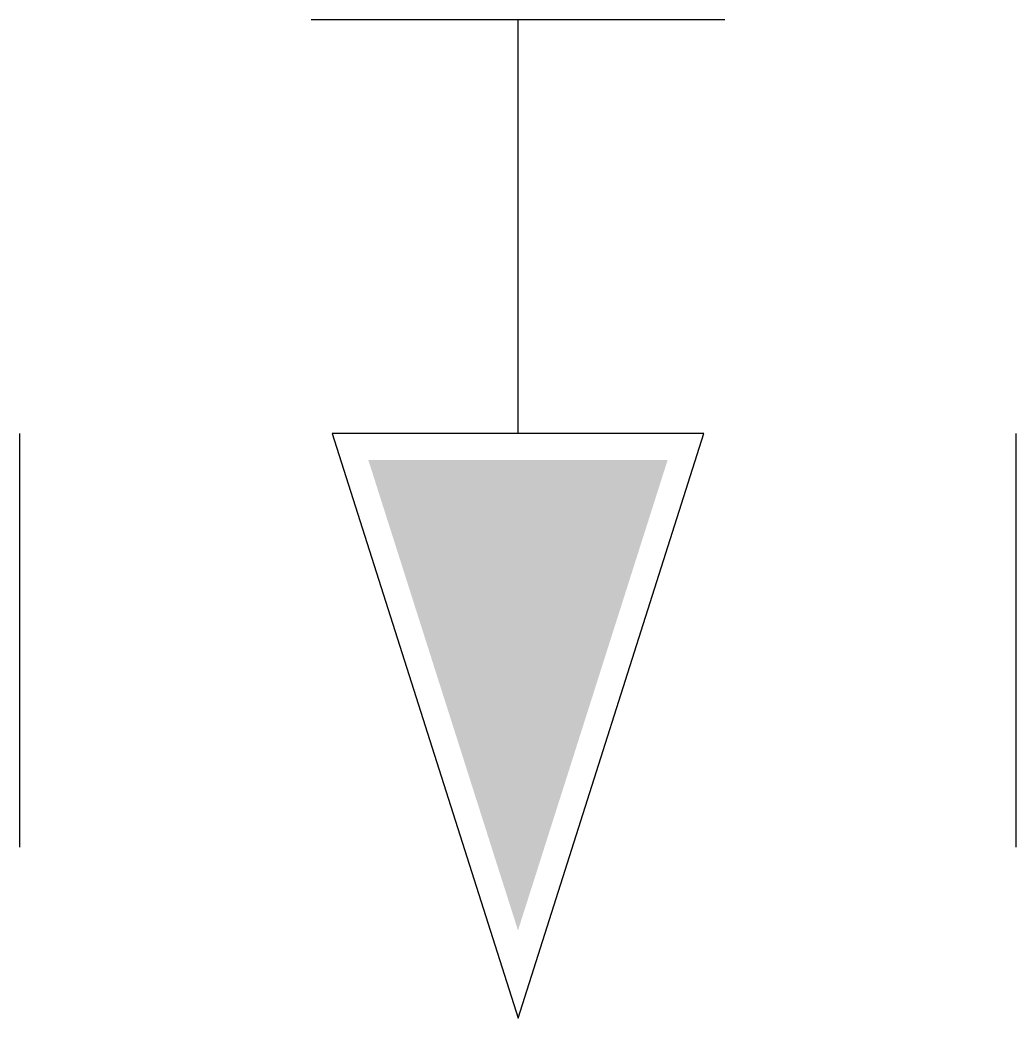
# Model space of a CAD drawing. Header units: millimetres. Extents: x -10154.066 to -10153.705, y 59.772 to 60.134.
import ezdxf

# ---------------------------------------------------------------- set-up
doc = ezdxf.new("R2010")
doc.units = ezdxf.units.MM
doc.header["$LTSCALE"] = 10
doc.layers.add('tub_bloqueios', color=2, linetype='Continuous')

msp = doc.modelspace()

# ---------------------------------------------------------------- linework, layer by layer
at = {"layer": 'tub_bloqueios'}
for p, q in [((-10153.81048, 60.13412), (-10153.96048, 60.13412)), ((-10153.88548, 59.98412), (-10153.88548, 60.13412)), ((-10154.06613, 59.83412), (-10154.06613, 59.98412)), ((-10153.70483, 59.83412), (-10153.70483, 59.98412))]:
    msp.add_line(p, q, dxfattribs=at)
msp.add_lwpolyline([(-10153.81804, 59.98412), (-10153.95292, 59.98412), (-10153.88548, 59.77216)], close=True, dxfattribs=at)
at = {"layer": 'tub_bloqueios', "color": 1}
msp.add_solid([(-10153.93975, 59.97448), (-10153.83122, 59.97448), (-10153.88548, 59.80393)], dxfattribs=at)

doc.saveas('drawing.dxf')
